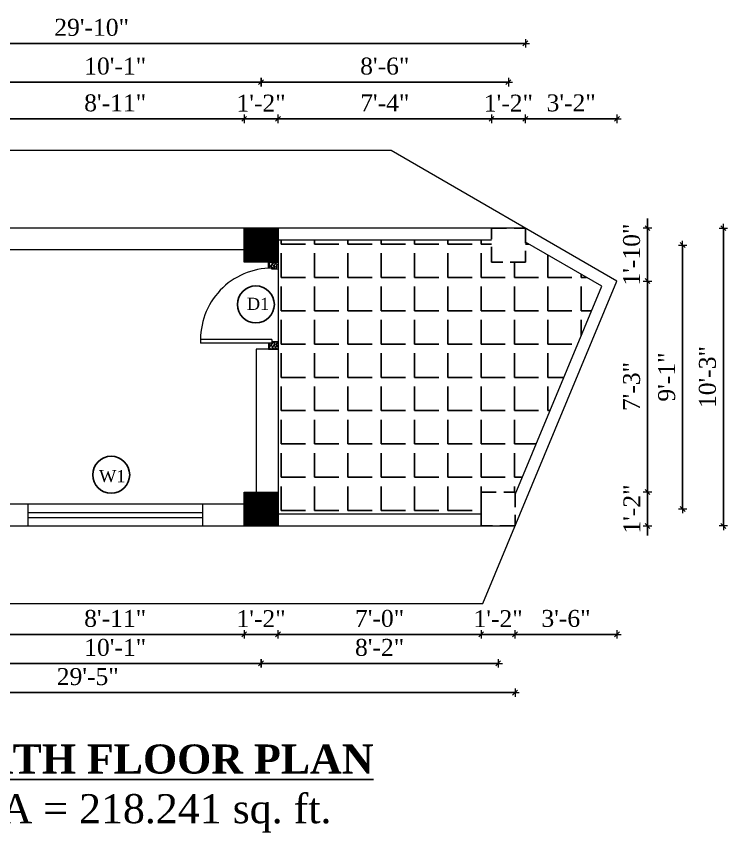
# Model space of a CAD drawing. Header units: inches. Extents: x 20273 to 41102, y -4696 to -1121.
# Drawn here: x 29235 to 29528.7, y -2504.2 to -2167.1 of the extents above; entities that cross this region are included whole.
import ezdxf

# ---------------------------------------------------------------- set-up
doc = ezdxf.new("R2010")
doc.units = ezdxf.units.IN
doc.header["$LTSCALE"] = 5
doc.header["$MEASUREMENT"] = 0
doc.linetypes.add('HIDDEN', pattern=[0.375, 0.25, -0.125])
for name, color, linetype, lineweight in [('A-WALL', 7, 'Continuous', 9), ('Dimension', 7, 'Continuous', 18), ('DOOR', 62, 'Continuous', 0)]:
    doc.layers.add(name, color=color, linetype=linetype, lineweight=lineweight)
doc.layers.add('dim line', color=7, linetype='Continuous', lineweight=15, true_color=0xfab2b2)
doc.layers.add('TEXT', color=6, linetype='Continuous')
doc.layers.add('WALL', color=7, linetype='Continuous')
doc.styles.add('ordinary', font='times.ttf')
doc.dimstyles.new('Copy of 96', dxfattribs={"dimtxt": 7, "dimasz": 4, "dimexe": 0.5, "dimexo": 0.5, "dimgap": 3, "dimtad": 1, "dimdec": 1, "dimzin": 11, "dimdsep": 46, "dimlunit": 4, "dimtxsty": 'ordinary', "dimblk": 'OBLIQUE', "dimcen": 0.09, "dimse1": 1, "dimse2": 1, "dimclrt": 6, "dimazin": 0, "dimtfac": 1, "dimtdec": 1, "dimtix": 1, "dimtmove": 2, "dimatfit": 3, "dimldrblk": 'leader', "dimfxl": 0.5, "dimfxlon": 1, "dimtolj": 1, "dimtzin": 0, "dimarcsym": 0})
pattern_1 = [(45, (2967.62238, 1410.07436), (-0.08838834765, 0.08838834765), [])]

# ---------------------------------------------------------------- blocks, each defined once
blk = doc.blocks.new('A$C27B36B59')
at = {"layer": 'DOOR'}
for p, q in [((0, 4), (0, 0)), ((2.5, 4), (0, 4)), ((2.5, 2.5), (2.5, 4)), ((0, 0), (3, 0)), ((3, 2.5), (2.5, 2.5)), ((3, 0), (3, 2.5))]:
    blk.add_line(p, q, dxfattribs=at)
for centre, radius, start, end in [((-1.4, -0.54), 4.75, 22.1411, 72.838), ((1.34, 2.09), 1.64, 45.138, 144.8948), ((2.21, 0.3), 2.49, 83.3149, 152.658), ((0.13, 0.37), 2.05, 349.4875, 93.6805), ((1.96, -0.47), 2.01, 58.7447, 166.495), ((-0.06, 0.32), 1.13, 343.542, 86.947), ((2.08, -0.4), 1.17, 38.2816, 160.1519)]:
    blk.add_arc(centre, radius, start, end, dxfattribs=at)
blk = doc.blocks.new('D2')
at = {"layer": 'DOOR'}
for p, q in [((74473.95, 24047.59), (74473.95, 24018.09)), ((74473.95, 24047.59), (74475.45, 24047.59)), ((74475.45, 24047.59), (74475.45, 24018.13))]:
    blk.add_line(p, q, dxfattribs=at)
blk.add_arc((74473.95, 24047.59), 29.5, 180, 272.9146, dxfattribs=at)
at = {"layer": 'DOOR', "xscale": -1, "rotation": 180}
blk.add_blockref('A$C27B36B59', (74441.95, 24050.09), dxfattribs=at)
at = {"layer": 'DOOR', "rotation": 180}
blk.add_blockref('A$C27B36B59', (74477.95, 24050.09), dxfattribs=at)
blk = doc.blocks.new('oblique')
at = {"color": 0, "lineweight": -2}
blk.add_line((0.25, 0.25), (-0.25, -0.25), dxfattribs=at)
at = {"layer": 'dim line', "lineweight": 9}
for p, q in [((-0.4375, 0), (0.4375, 0)), ((0, 0.4375), (0, -0.4375))]:
    blk.add_line(p, q, dxfattribs=at)
blk = doc.blocks.new('*D537')
at = {"layer": 'A-WALL', "color": 0, "lineweight": -2, "ltscale": 5, "transparency": 16777216}
blk.add_line((29222.51, -2422.31), (29329.01, -2422.31), dxfattribs=at)
at = {"layer": 'Defpoints', "color": 0, "ltscale": 5, "transparency": 16777216}
for p in [(29222.51, -2377.53), (29329.01, -2377.53), (29329.01, -2422.31)]:
    blk.add_point(p, dxfattribs=at)
at = {"layer": 'A-WALL', "color": 0, "lineweight": -2, "ltscale": 5, "transparency": 16777216, "xscale": 4, "yscale": 4, "zscale": 4, "rotation": 180}
blk.add_blockref('oblique', (29222.51, -2422.31), dxfattribs=at)
at = {"layer": 'A-WALL', "color": 0, "lineweight": -2, "ltscale": 5, "transparency": 16777216, "xscale": 4, "yscale": 4, "zscale": 4}
blk.add_blockref('oblique', (29329.01, -2422.31), dxfattribs=at)
at = {"layer": 'A-WALL', "color": 6, "ltscale": 5, "transparency": 16777216, "insert": (29275.76, -2415.75), "char_height": 7, "attachment_point": 5, "style": 'ordinary'}
blk.add_mtext('\\A1;8\'-11"', dxfattribs=at)
blk = doc.blocks.new('_OBLIQUE')
at = {"color": 0, "linetype": 'ByBlock'}
blk.add_line((-0.5, -0.5), (0.5, 0.5), dxfattribs=at)
blk = doc.blocks.new('leader')
at = {"layer": 'Dimension'}
for p, q in [((0, -4.328), (0, 4.328)), ((-4.424, 0), (4.424, 0))]:
    blk.add_line(p, q, dxfattribs=at)
blk = doc.blocks.new('*D538')
at = {"layer": 'A-WALL', "color": 0, "lineweight": -2, "ltscale": 5, "transparency": 16777216}
for p, q in [((29329.01, -2422.31), (29325.01, -2422.31)), ((29329.01, -2422.31), (29343.01, -2422.31)), ((29343.01, -2422.31), (29347.01, -2422.31))]:
    blk.add_line(p, q, dxfattribs=at)
at = {"layer": 'Defpoints', "color": 0, "ltscale": 5, "transparency": 16777216}
for p in [(29329.01, -2377.53), (29343.01, -2377.53), (29343.01, -2422.31)]:
    blk.add_point(p, dxfattribs=at)
at = {"layer": 'A-WALL', "color": 0, "lineweight": -2, "ltscale": 5, "transparency": 16777216, "xscale": 4, "yscale": 4, "zscale": 4}
blk.add_blockref('oblique', (29329.01, -2422.31), dxfattribs=at)
at = {"layer": 'A-WALL', "color": 0, "lineweight": -2, "ltscale": 5, "transparency": 16777216, "xscale": 4, "yscale": 4, "zscale": 4, "rotation": 180}
blk.add_blockref('oblique', (29343.01, -2422.31), dxfattribs=at)
at = {"layer": 'A-WALL', "color": 6, "ltscale": 5, "transparency": 16777216, "insert": (29336.01, -2415.81), "char_height": 7, "attachment_point": 5, "style": 'ordinary'}
blk.add_mtext('\\A1;1\'-2"', dxfattribs=at)
blk = doc.blocks.new('*D539')
at = {"layer": 'A-WALL', "color": 0, "lineweight": -2, "ltscale": 5, "transparency": 16777216}
blk.add_line((29343.01, -2422.31), (29426.88, -2422.31), dxfattribs=at)
at = {"layer": 'Defpoints', "color": 0, "ltscale": 5, "transparency": 16777216}
for p in [(29343.01, -2377.53), (29426.88, -2377.53), (29426.88, -2422.31)]:
    blk.add_point(p, dxfattribs=at)
at = {"layer": 'A-WALL', "color": 0, "lineweight": -2, "ltscale": 5, "transparency": 16777216, "xscale": 4, "yscale": 4, "zscale": 4, "rotation": 180}
blk.add_blockref('oblique', (29343.01, -2422.31), dxfattribs=at)
at = {"layer": 'A-WALL', "color": 0, "lineweight": -2, "ltscale": 5, "transparency": 16777216, "xscale": 4, "yscale": 4, "zscale": 4}
blk.add_blockref('oblique', (29426.88, -2422.31), dxfattribs=at)
at = {"layer": 'A-WALL', "color": 6, "ltscale": 5, "transparency": 16777216, "insert": (29384.94, -2415.74), "char_height": 7, "attachment_point": 5, "style": 'ordinary'}
blk.add_mtext('\\A1;7\'-0"', dxfattribs=at)
blk = doc.blocks.new('*D540')
at = {"layer": 'A-WALL', "color": 0, "lineweight": -2, "ltscale": 5, "transparency": 16777216}
for p, q in [((29426.88, -2422.31), (29422.88, -2422.31)), ((29426.88, -2422.31), (29440.88, -2422.31)), ((29440.88, -2422.31), (29444.88, -2422.31))]:
    blk.add_line(p, q, dxfattribs=at)
at = {"layer": 'Defpoints', "color": 0, "ltscale": 5, "transparency": 16777216}
for p in [(29426.88, -2377.53), (29440.88, -2377.53), (29440.88, -2422.31)]:
    blk.add_point(p, dxfattribs=at)
at = {"layer": 'A-WALL', "color": 0, "lineweight": -2, "ltscale": 5, "transparency": 16777216, "xscale": 4, "yscale": 4, "zscale": 4}
blk.add_blockref('oblique', (29426.88, -2422.31), dxfattribs=at)
at = {"layer": 'A-WALL', "color": 0, "lineweight": -2, "ltscale": 5, "transparency": 16777216, "xscale": 4, "yscale": 4, "zscale": 4, "rotation": 180}
blk.add_blockref('oblique', (29440.88, -2422.31), dxfattribs=at)
at = {"layer": 'A-WALL', "color": 6, "ltscale": 5, "transparency": 16777216, "insert": (29433.88, -2415.81), "char_height": 7, "attachment_point": 5, "style": 'ordinary'}
blk.add_mtext('\\A1;1\'-2"', dxfattribs=at)
blk = doc.blocks.new('*D542')
at = {"layer": 'A-WALL', "color": 0, "lineweight": -2, "ltscale": 5, "transparency": 16777216}
blk.add_line((29215.51, -2434.28), (29336.01, -2434.28), dxfattribs=at)
at = {"layer": 'Defpoints', "color": 0, "ltscale": 5, "transparency": 16777216}
for p in [(29215.51, -2370.53), (29336.01, -2370.53), (29336.01, -2434.28)]:
    blk.add_point(p, dxfattribs=at)
at = {"layer": 'A-WALL', "color": 0, "lineweight": -2, "ltscale": 5, "transparency": 16777216, "xscale": 4, "yscale": 4, "zscale": 4, "rotation": 180}
blk.add_blockref('oblique', (29215.51, -2434.28), dxfattribs=at)
at = {"layer": 'A-WALL', "color": 0, "lineweight": -2, "ltscale": 5, "transparency": 16777216, "xscale": 4, "yscale": 4, "zscale": 4}
blk.add_blockref('oblique', (29336.01, -2434.28), dxfattribs=at)
at = {"layer": 'A-WALL', "color": 6, "ltscale": 5, "transparency": 16777216, "insert": (29275.76, -2427.72), "char_height": 7, "attachment_point": 5, "style": 'ordinary'}
blk.add_mtext('\\A1;10\'-1"', dxfattribs=at)
blk = doc.blocks.new('*D543')
at = {"layer": 'A-WALL', "color": 0, "lineweight": -2, "ltscale": 5, "transparency": 16777216}
blk.add_line((29336.01, -2434.28), (29433.88, -2434.28), dxfattribs=at)
at = {"layer": 'Defpoints', "color": 0, "ltscale": 5, "transparency": 16777216}
for p in [(29336.01, -2370.53), (29433.88, -2370.53), (29433.88, -2434.28)]:
    blk.add_point(p, dxfattribs=at)
at = {"layer": 'A-WALL', "color": 0, "lineweight": -2, "ltscale": 5, "transparency": 16777216, "xscale": 4, "yscale": 4, "zscale": 4, "rotation": 180}
blk.add_blockref('oblique', (29336.01, -2434.28), dxfattribs=at)
at = {"layer": 'A-WALL', "color": 0, "lineweight": -2, "ltscale": 5, "transparency": 16777216, "xscale": 4, "yscale": 4, "zscale": 4}
blk.add_blockref('oblique', (29433.88, -2434.28), dxfattribs=at)
at = {"layer": 'A-WALL', "color": 6, "ltscale": 5, "transparency": 16777216, "insert": (29384.94, -2427.72), "char_height": 7, "attachment_point": 5, "style": 'ordinary'}
blk.add_mtext('\\A1;8\'-2"', dxfattribs=at)
blk = doc.blocks.new('*D544')
at = {"layer": 'A-WALL', "color": 0, "lineweight": -2, "ltscale": 5, "transparency": 16777216}
blk.add_line((29088.01, -2446.33), (29440.88, -2446.33), dxfattribs=at)
at = {"layer": 'Defpoints', "color": 0, "ltscale": 5, "transparency": 16777216}
for p in [(29088.01, -2377.53), (29440.88, -2377.53), (29440.88, -2446.33)]:
    blk.add_point(p, dxfattribs=at)
at = {"layer": 'A-WALL', "color": 0, "lineweight": -2, "ltscale": 5, "transparency": 16777216, "xscale": 4, "yscale": 4, "zscale": 4, "rotation": 180}
blk.add_blockref('oblique', (29088.01, -2446.33), dxfattribs=at)
at = {"layer": 'A-WALL', "color": 0, "lineweight": -2, "ltscale": 5, "transparency": 16777216, "xscale": 4, "yscale": 4, "zscale": 4}
blk.add_blockref('oblique', (29440.88, -2446.33), dxfattribs=at)
at = {"layer": 'A-WALL', "color": 6, "ltscale": 5, "transparency": 16777216, "insert": (29264.44, -2439.76), "char_height": 7, "attachment_point": 5, "style": 'ordinary'}
blk.add_mtext('\\A1;29\'-5"', dxfattribs=at)
blk = doc.blocks.new('*D553')
at = {"layer": 'A-WALL', "color": 0, "lineweight": -2, "ltscale": 5, "transparency": 16777216}
blk.add_line((29222.51, -2209.43), (29329.01, -2209.43), dxfattribs=at)
at = {"layer": 'Defpoints', "color": 0, "ltscale": 5, "transparency": 16777216}
for p in [(29329.01, -2209.43), (29222.51, -2254.54), (29329.01, -2254.54)]:
    blk.add_point(p, dxfattribs=at)
at = {"layer": 'A-WALL', "color": 0, "lineweight": -2, "ltscale": 5, "transparency": 16777216, "xscale": 4, "yscale": 4, "zscale": 4, "rotation": 180}
blk.add_blockref('oblique', (29222.51, -2209.43), dxfattribs=at)
at = {"layer": 'A-WALL', "color": 0, "lineweight": -2, "ltscale": 5, "transparency": 16777216, "xscale": 4, "yscale": 4, "zscale": 4}
blk.add_blockref('oblique', (29329.01, -2209.43), dxfattribs=at)
at = {"layer": 'A-WALL', "color": 6, "ltscale": 5, "transparency": 16777216, "insert": (29275.76, -2202.87), "char_height": 7, "attachment_point": 5, "style": 'ordinary'}
blk.add_mtext('\\A1;8\'-11"', dxfattribs=at)
blk = doc.blocks.new('*D554')
at = {"layer": 'A-WALL', "color": 0, "lineweight": -2, "ltscale": 5, "transparency": 16777216}
for p, q in [((29329.01, -2209.43), (29325.01, -2209.43)), ((29329.01, -2209.43), (29343.01, -2209.43)), ((29343.01, -2209.43), (29347.01, -2209.43))]:
    blk.add_line(p, q, dxfattribs=at)
at = {"layer": 'Defpoints', "color": 0, "ltscale": 5, "transparency": 16777216}
for p in [(29343.01, -2209.43), (29329.01, -2254.54), (29343.01, -2254.54)]:
    blk.add_point(p, dxfattribs=at)
at = {"layer": 'A-WALL', "color": 0, "lineweight": -2, "ltscale": 5, "transparency": 16777216, "xscale": 4, "yscale": 4, "zscale": 4}
blk.add_blockref('oblique', (29329.01, -2209.43), dxfattribs=at)
at = {"layer": 'A-WALL', "color": 0, "lineweight": -2, "ltscale": 5, "transparency": 16777216, "xscale": 4, "yscale": 4, "zscale": 4, "rotation": 180}
blk.add_blockref('oblique', (29343.01, -2209.43), dxfattribs=at)
at = {"layer": 'A-WALL', "color": 6, "ltscale": 5, "transparency": 16777216, "insert": (29336.01, -2202.93), "char_height": 7, "attachment_point": 5, "style": 'ordinary'}
blk.add_mtext('\\A1;1\'-2"', dxfattribs=at)
blk = doc.blocks.new('*D555')
at = {"layer": 'A-WALL', "color": 0, "lineweight": -2, "ltscale": 5, "transparency": 16777216}
blk.add_line((29343.01, -2209.43), (29431.13, -2209.43), dxfattribs=at)
at = {"layer": 'Defpoints', "color": 0, "ltscale": 5, "transparency": 16777216}
for p in [(29431.13, -2209.43), (29343.01, -2254.54), (29431.13, -2254.54)]:
    blk.add_point(p, dxfattribs=at)
at = {"layer": 'A-WALL', "color": 0, "lineweight": -2, "ltscale": 5, "transparency": 16777216, "xscale": 4, "yscale": 4, "zscale": 4, "rotation": 180}
blk.add_blockref('oblique', (29343.01, -2209.43), dxfattribs=at)
at = {"layer": 'A-WALL', "color": 0, "lineweight": -2, "ltscale": 5, "transparency": 16777216, "xscale": 4, "yscale": 4, "zscale": 4}
blk.add_blockref('oblique', (29431.13, -2209.43), dxfattribs=at)
at = {"layer": 'A-WALL', "color": 6, "ltscale": 5, "transparency": 16777216, "insert": (29387.07, -2202.86), "char_height": 7, "attachment_point": 5, "style": 'ordinary'}
blk.add_mtext('\\A1;7\'-4"', dxfattribs=at)
blk = doc.blocks.new('*D556')
at = {"layer": 'A-WALL', "color": 0, "lineweight": -2, "ltscale": 5, "transparency": 16777216}
for p, q in [((29431.13, -2209.43), (29427.13, -2209.43)), ((29431.13, -2209.43), (29445.13, -2209.43)), ((29445.13, -2209.43), (29449.13, -2209.43))]:
    blk.add_line(p, q, dxfattribs=at)
at = {"layer": 'Defpoints', "color": 0, "ltscale": 5, "transparency": 16777216}
for p in [(29445.13, -2209.43), (29431.13, -2254.54), (29445.13, -2254.54)]:
    blk.add_point(p, dxfattribs=at)
at = {"layer": 'A-WALL', "color": 0, "lineweight": -2, "ltscale": 5, "transparency": 16777216, "xscale": 4, "yscale": 4, "zscale": 4}
blk.add_blockref('oblique', (29431.13, -2209.43), dxfattribs=at)
at = {"layer": 'A-WALL', "color": 0, "lineweight": -2, "ltscale": 5, "transparency": 16777216, "xscale": 4, "yscale": 4, "zscale": 4, "rotation": 180}
blk.add_blockref('oblique', (29445.13, -2209.43), dxfattribs=at)
at = {"layer": 'A-WALL', "color": 6, "ltscale": 5, "transparency": 16777216, "insert": (29438.13, -2202.93), "char_height": 7, "attachment_point": 5, "style": 'ordinary'}
blk.add_mtext('\\A1;1\'-2"', dxfattribs=at)
blk = doc.blocks.new('*D557')
at = {"layer": 'A-WALL', "color": 0, "lineweight": -2, "ltscale": 5, "transparency": 16777216}
blk.add_line((29445.13, -2209.43), (29482.95, -2209.43), dxfattribs=at)
at = {"layer": 'Defpoints', "color": 0, "ltscale": 5, "transparency": 16777216}
for p in [(29482.95, -2209.43), (29445.13, -2254.54), (29482.95, -2276.39)]:
    blk.add_point(p, dxfattribs=at)
at = {"layer": 'A-WALL', "color": 0, "lineweight": -2, "ltscale": 5, "transparency": 16777216, "xscale": 4, "yscale": 4, "zscale": 4, "rotation": 180}
blk.add_blockref('oblique', (29445.13, -2209.43), dxfattribs=at)
at = {"layer": 'A-WALL', "color": 0, "lineweight": -2, "ltscale": 5, "transparency": 16777216, "xscale": 4, "yscale": 4, "zscale": 4}
blk.add_blockref('oblique', (29482.95, -2209.43), dxfattribs=at)
at = {"layer": 'A-WALL', "color": 6, "ltscale": 5, "transparency": 16777216, "insert": (29464.04, -2202.87), "char_height": 7, "attachment_point": 5, "style": 'ordinary'}
blk.add_mtext('\\A1;3\'-2"', dxfattribs=at)
blk = doc.blocks.new('*D558')
at = {"layer": 'A-WALL', "color": 0, "lineweight": -2, "ltscale": 5, "transparency": 16777216}
blk.add_line((29440.88, -2422.31), (29482.95, -2422.31), dxfattribs=at)
at = {"layer": 'Defpoints', "color": 0, "ltscale": 5, "transparency": 16777216}
for p in [(29482.95, -2276.39), (29440.88, -2377.53), (29482.95, -2422.31)]:
    blk.add_point(p, dxfattribs=at)
at = {"layer": 'A-WALL', "color": 0, "lineweight": -2, "ltscale": 5, "transparency": 16777216, "xscale": 4, "yscale": 4, "zscale": 4, "rotation": 180}
blk.add_blockref('oblique', (29440.88, -2422.31), dxfattribs=at)
at = {"layer": 'A-WALL', "color": 0, "lineweight": -2, "ltscale": 5, "transparency": 16777216, "xscale": 4, "yscale": 4, "zscale": 4}
blk.add_blockref('oblique', (29482.95, -2422.31), dxfattribs=at)
at = {"layer": 'A-WALL', "color": 6, "ltscale": 5, "transparency": 16777216, "insert": (29461.91, -2415.75), "char_height": 7, "attachment_point": 5, "style": 'ordinary'}
blk.add_mtext('\\A1;3\'-6"', dxfattribs=at)
blk = doc.blocks.new('*D560')
at = {"layer": 'A-WALL', "color": 0, "lineweight": -2, "ltscale": 5, "transparency": 16777216}
blk.add_line((29215.51, -2194.25), (29336.01, -2194.25), dxfattribs=at)
at = {"layer": 'Defpoints', "color": 0, "ltscale": 5, "transparency": 16777216}
for p in [(29336.01, -2194.25), (29215.51, -2261.54), (29336.01, -2261.54)]:
    blk.add_point(p, dxfattribs=at)
at = {"layer": 'A-WALL', "color": 0, "lineweight": -2, "ltscale": 5, "transparency": 16777216, "xscale": 4, "yscale": 4, "zscale": 4, "rotation": 180}
blk.add_blockref('oblique', (29215.51, -2194.25), dxfattribs=at)
at = {"layer": 'A-WALL', "color": 0, "lineweight": -2, "ltscale": 5, "transparency": 16777216, "xscale": 4, "yscale": 4, "zscale": 4}
blk.add_blockref('oblique', (29336.01, -2194.25), dxfattribs=at)
at = {"layer": 'A-WALL', "color": 6, "ltscale": 5, "transparency": 16777216, "insert": (29275.76, -2187.69), "char_height": 7, "attachment_point": 5, "style": 'ordinary'}
blk.add_mtext('\\A1;10\'-1"', dxfattribs=at)
blk = doc.blocks.new('*D561')
at = {"layer": 'A-WALL', "color": 0, "lineweight": -2, "ltscale": 5, "transparency": 16777216}
blk.add_line((29336.01, -2194.25), (29438.13, -2194.25), dxfattribs=at)
at = {"layer": 'Defpoints', "color": 0, "ltscale": 5, "transparency": 16777216}
for p in [(29438.13, -2194.25), (29336.01, -2261.54), (29438.13, -2261.54)]:
    blk.add_point(p, dxfattribs=at)
at = {"layer": 'A-WALL', "color": 0, "lineweight": -2, "ltscale": 5, "transparency": 16777216, "xscale": 4, "yscale": 4, "zscale": 4, "rotation": 180}
blk.add_blockref('oblique', (29336.01, -2194.25), dxfattribs=at)
at = {"layer": 'A-WALL', "color": 0, "lineweight": -2, "ltscale": 5, "transparency": 16777216, "xscale": 4, "yscale": 4, "zscale": 4}
blk.add_blockref('oblique', (29438.13, -2194.25), dxfattribs=at)
at = {"layer": 'A-WALL', "color": 6, "ltscale": 5, "transparency": 16777216, "insert": (29387.07, -2187.69), "char_height": 7, "attachment_point": 5, "style": 'ordinary'}
blk.add_mtext('\\A1;8\'-6"', dxfattribs=at)
blk = doc.blocks.new('*D562')
at = {"layer": 'A-WALL', "color": 0, "lineweight": -2, "ltscale": 5, "transparency": 16777216}
blk.add_line((29086.97, -2178.25), (29445.13, -2178.25), dxfattribs=at)
at = {"layer": 'Defpoints', "color": 0, "ltscale": 5, "transparency": 16777216}
for p in [(29445.13, -2178.25), (29086.97, -2254.54), (29445.13, -2254.54)]:
    blk.add_point(p, dxfattribs=at)
at = {"layer": 'A-WALL', "color": 0, "lineweight": -2, "ltscale": 5, "transparency": 16777216, "xscale": 4, "yscale": 4, "zscale": 4, "rotation": 180}
blk.add_blockref('oblique', (29086.97, -2178.25), dxfattribs=at)
at = {"layer": 'A-WALL', "color": 0, "lineweight": -2, "ltscale": 5, "transparency": 16777216, "xscale": 4, "yscale": 4, "zscale": 4}
blk.add_blockref('oblique', (29445.13, -2178.25), dxfattribs=at)
at = {"layer": 'A-WALL', "color": 6, "ltscale": 5, "transparency": 16777216, "insert": (29266.05, -2171.68), "char_height": 7, "attachment_point": 5, "style": 'ordinary'}
blk.add_mtext('\\A1;29\'-10"', dxfattribs=at)
blk = doc.blocks.new('*D563')
at = {"layer": 'A-WALL', "color": 0, "lineweight": -2, "ltscale": 5, "transparency": 16777216}
for p, q in [((29495.58, -2363.53), (29495.58, -2359.53)), ((29495.58, -2377.53), (29495.58, -2363.53)), ((29495.58, -2377.53), (29495.58, -2381.53))]:
    blk.add_line(p, q, dxfattribs=at)
at = {"layer": 'Defpoints', "color": 0, "ltscale": 5, "transparency": 16777216}
for p in [(29440.88, -2363.53), (29495.58, -2363.53), (29440.88, -2377.53)]:
    blk.add_point(p, dxfattribs=at)
at = {"layer": 'A-WALL', "color": 0, "lineweight": -2, "ltscale": 5, "transparency": 16777216, "xscale": 4, "yscale": 4, "zscale": 4}
for p, rotation in [((29495.58, -2363.53), 270), ((29495.58, -2377.53), 90)]:
    blk.add_blockref('oblique', p, dxfattribs=dict(at, rotation=rotation))
at = {"layer": 'A-WALL', "color": 6, "ltscale": 5, "transparency": 16777216, "insert": (29489.08, -2370.53), "char_height": 7, "attachment_point": 5, "rotation": 90, "style": 'ordinary'}
blk.add_mtext('\\A1;1\'-2"', dxfattribs=at)
blk = doc.blocks.new('*D564')
at = {"layer": 'A-WALL', "color": 0, "lineweight": -2, "ltscale": 5, "transparency": 16777216}
blk.add_line((29495.58, -2363.53), (29495.58, -2276.39), dxfattribs=at)
at = {"layer": 'Defpoints', "color": 0, "ltscale": 5, "transparency": 16777216}
for p in [(29482.95, -2276.39), (29495.58, -2276.39), (29440.88, -2363.53)]:
    blk.add_point(p, dxfattribs=at)
at = {"layer": 'A-WALL', "color": 0, "lineweight": -2, "ltscale": 5, "transparency": 16777216, "xscale": 4, "yscale": 4, "zscale": 4}
for p, rotation in [((29495.58, -2276.39), 90), ((29495.58, -2363.53), 270)]:
    blk.add_blockref('oblique', p, dxfattribs=dict(at, rotation=rotation))
at = {"layer": 'A-WALL', "color": 6, "ltscale": 5, "transparency": 16777216, "insert": (29489.01, -2319.96), "char_height": 7, "attachment_point": 5, "rotation": 90, "style": 'ordinary'}
blk.add_mtext('\\A1;7\'-3"', dxfattribs=at)
blk = doc.blocks.new('*D565')
at = {"layer": 'A-WALL', "color": 0, "lineweight": -2, "ltscale": 5, "transparency": 16777216}
for p, q in [((29495.58, -2254.54), (29495.58, -2250.54)), ((29495.58, -2276.39), (29495.58, -2254.54)), ((29495.58, -2276.39), (29495.58, -2280.39))]:
    blk.add_line(p, q, dxfattribs=at)
at = {"layer": 'Defpoints', "color": 0, "ltscale": 5, "transparency": 16777216}
for p in [(29445.13, -2254.54), (29495.58, -2254.54), (29482.95, -2276.39)]:
    blk.add_point(p, dxfattribs=at)
at = {"layer": 'A-WALL', "color": 0, "lineweight": -2, "ltscale": 5, "transparency": 16777216, "xscale": 4, "yscale": 4, "zscale": 4}
for p, rotation in [((29495.58, -2254.54), 270), ((29495.58, -2276.39), 90)]:
    blk.add_blockref('oblique', p, dxfattribs=dict(at, rotation=rotation))
at = {"layer": 'A-WALL', "color": 6, "ltscale": 5, "transparency": 16777216, "insert": (29489.02, -2265.46), "char_height": 7, "attachment_point": 5, "rotation": 90, "style": 'ordinary'}
blk.add_mtext('\\A1;1\'-10"', dxfattribs=at)
blk = doc.blocks.new('*D566')
at = {"layer": 'A-WALL', "color": 0, "lineweight": -2, "ltscale": 5, "transparency": 16777216}
blk.add_line((29510.05, -2370.53), (29510.05, -2261.54), dxfattribs=at)
at = {"layer": 'Defpoints', "color": 0, "ltscale": 5, "transparency": 16777216}
for p in [(29438.13, -2261.54), (29510.05, -2261.54), (29433.88, -2370.53)]:
    blk.add_point(p, dxfattribs=at)
at = {"layer": 'A-WALL', "color": 0, "lineweight": -2, "ltscale": 5, "transparency": 16777216, "xscale": 4, "yscale": 4, "zscale": 4}
for p, rotation in [((29510.05, -2261.54), 90), ((29510.05, -2370.53), 270)]:
    blk.add_blockref('oblique', p, dxfattribs=dict(at, rotation=rotation))
at = {"layer": 'A-WALL', "color": 6, "ltscale": 5, "transparency": 16777216, "insert": (29503.48, -2316.03), "char_height": 7, "attachment_point": 5, "rotation": 90, "style": 'ordinary'}
blk.add_mtext('\\A1;9\'-1"', dxfattribs=at)
blk = doc.blocks.new('*D567')
at = {"layer": 'A-WALL', "color": 0, "lineweight": -2, "ltscale": 5, "transparency": 16777216}
blk.add_line((29526.9, -2377.53), (29526.9, -2254.54), dxfattribs=at)
at = {"layer": 'Defpoints', "color": 0, "ltscale": 5, "transparency": 16777216}
for p in [(29445.13, -2254.54), (29526.9, -2254.54), (29440.88, -2377.53)]:
    blk.add_point(p, dxfattribs=at)
at = {"layer": 'A-WALL', "color": 0, "lineweight": -2, "ltscale": 5, "transparency": 16777216, "xscale": 4, "yscale": 4, "zscale": 4}
for p, rotation in [((29526.9, -2254.54), 90), ((29526.9, -2377.53), 270)]:
    blk.add_blockref('oblique', p, dxfattribs=dict(at, rotation=rotation))
at = {"layer": 'A-WALL', "color": 6, "ltscale": 5, "transparency": 16777216, "insert": (29520.34, -2316.03), "char_height": 7, "attachment_point": 5, "rotation": 90, "style": 'ordinary'}
blk.add_mtext('\\A1;10\'-3"', dxfattribs=at)

msp = doc.modelspace()

# ---------------------------------------------------------------- hatches: boundary and pattern name
at = {"layer": 'A-WALL', "ltscale": 5}
h = msp.add_hatch(dxfattribs=at)
h.set_pattern_fill('ANSI31', color=256)
h.set_pattern_definition(pattern_1)
h.paths.add_polyline_path([(29343.01, -2268.54), (29343.01, -2254.54), (29329.01, -2254.54), (29329.01, -2268.54)])
h = msp.add_hatch(dxfattribs=at)
h.set_pattern_fill('ANSI31', color=256)
h.set_pattern_definition(pattern_1)
h.paths.add_polyline_path([(29329.01, -2377.53), (29343.01, -2377.53), (29343.01, -2363.53), (29329.01, -2363.53)])
at = {"layer": 'WALL', "linetype": 'ByBlock', "ltscale": 5, "true_color": 0xf8991e}
h = msp.add_hatch(dxfattribs=at)
h.set_pattern_fill('ANGLE', color=30, scale=50)
h.set_pattern_definition([(0, (1046.839, 1410.074), (0, 13.75), [10, -3.75]), (90, (1046.839, 1410.074), (-13.75, 8e-16), [10, -3.75])])
h.paths.add_polyline_path([(29476.65, -2278.52), (29445.13, -2260.31), (29445.13, -2268.54), (29431.13, -2268.54), (29431.13, -2259.54), (29343.01, -2259.54), (29343.01, -2304.54), (29343.01, -2372.53), (29426.88, -2372.53), (29426.88, -2363.53), (29440.88, -2363.53), (29440.88, -2364.51)])

# ---------------------------------------------------------------- linework, layer by layer
at = {"layer": 'A-WALL', "ltscale": 5}
for p, q in [((29389.76, -2222.54), (29086.7, -2222.54)), ((29482.95, -2276.39), (29389.76, -2222.54)), ((29445.13, -2254.54), (29086.97, -2254.54)), ((29431.13, -2259.54), (29343.01, -2259.54)), ((29476.65, -2278.52), (29445.13, -2260.31)), ((29329.01, -2263.54), (29222.51, -2263.54)), ((29343.01, -2268.54), (29343.01, -2304.54)), ((29427.57, -2409.53), (29482.95, -2276.39)), ((29440.88, -2364.51), (29476.65, -2278.52)), ((29334.01, -2304.54), (29334.01, -2363.53)), ((29343.01, -2304.54), (29334.01, -2304.54)), ((29343.01, -2304.54), (29343.01, -2363.53)), ((29329.01, -2368.53), (29222.51, -2368.53)), ((29239.76, -2368.53), (29239.76, -2377.53)), ((29311.76, -2368.53), (29311.76, -2377.53)), ((29239.76, -2372.03), (29311.76, -2372.03)), ((29343.01, -2372.53), (29426.88, -2372.53)), ((29239.76, -2374.03), (29311.76, -2374.03)), ((29088.01, -2377.53), (29440.88, -2377.53)), ((29088.28, -2409.53), (29427.57, -2409.53))]:
    msp.add_line(p, q, dxfattribs=at)
for points in [[(29329.01, -2254.54), (29343.01, -2254.54), (29343.01, -2268.54), (29329.01, -2268.54)], [(29329.01, -2363.53), (29343.01, -2363.53), (29343.01, -2377.53), (29329.01, -2377.53)]]:
    msp.add_lwpolyline(points, close=True, dxfattribs=at)
at = {"layer": 'TEXT'}
for centre in [(29333.85, -2286.06), (29274.12, -2356.39)]:
    msp.add_circle(centre, 7.64, dxfattribs=at)
at = {"layer": 'WALL', "color": 2, "linetype": 'HIDDEN', "ltscale": 5}
for points in [[(29431.13, -2254.54), (29445.13, -2254.54), (29445.13, -2268.54), (29431.13, -2268.54)], [(29426.88, -2363.53), (29440.88, -2363.53), (29440.88, -2377.53), (29426.88, -2377.53)]]:
    msp.add_lwpolyline(points, close=True, dxfattribs=at)

# ---------------------------------------------------------------- block references
at = {"layer": 'WALL', "color": 2, "linetype": 'ByBlock', "rotation": 270.0000000001951}
msp.add_blockref('D2', (5292.92, 72173.41), dxfattribs=at)

# ---------------------------------------------------------------- texts
at = {"layer": 'TEXT', "style": 'ordinary'}
msp.add_text('D1', height=5, dxfattribs=at).set_placement((29330.15, -2288.3))
msp.add_text('W1', height=5, rotation=0.0004, dxfattribs=at).set_placement((29269.09, -2359.46))
at = {"layer": 'TEXT', "char_height": 12, "width": 219.8151, "attachment_point": 8, "rotation": 359.9996, "style": 'ordinary'}
for s, insert in [('{\\fTimes New Roman|b1|i0|c0|p18;\\LFOURTH FLOOR PLAN}', (29282.22, -2479.93)), ('AREA = 218.241 sq. ft.', (29278.64, -2504.17))]:
    msp.add_mtext(s, dxfattribs=dict(at, insert=insert))

# ---------------------------------------------------------------- dimensions: what is measured, and where the dimension line sits
at = {"layer": 'A-WALL', "ltscale": 5}
for base, p1, p2, picture, middle in [((29445.13, -2178.25), (29086.97, -2254.54), (29445.13, -2254.54), '*D562', (29266.05, -2171.68)), ((29336.01125891, -2194.25027124), (29215.51125891, -2261.5369163), (29336.01125891, -2261.5369163), '*D560', (29275.76125891, -2187.68970887)), ((29438.13, -2194.25), (29336.01, -2261.54), (29438.13, -2261.54), '*D561', (29387.07, -2187.69)), ((29329.01125891, -2209.42653564), (29222.51125891, -2254.5369163), (29329.01125891, -2254.5369163), '*D553', (29275.76125891, -2202.86597327)), ((29343.01, -2209.43), (29329.01, -2254.54), (29343.01, -2254.54), '*D554', (29336.01, -2202.93)), ((29431.13, -2209.43), (29343.01, -2254.54), (29431.13, -2254.54), '*D555', (29387.07, -2202.86)), ((29445.13, -2209.43), (29431.13, -2254.54), (29445.13, -2254.54), '*D556', (29438.13, -2202.93)), ((29482.95, -2209.43), (29445.13, -2254.54), (29482.95, -2276.39), '*D557', (29464.04, -2202.87)), ((29482.95, -2422.31), (29440.88, -2377.53), (29482.95, -2276.39), '*D558', (29461.91, -2415.75)), ((29336.01125891, -2434.27927974), (29215.51125891, -2370.52718642), (29336.01125891, -2370.52718642), '*D542', (29275.76125891, -2427.71871738)), ((29433.88, -2434.28), (29336.01, -2370.53), (29433.88, -2370.53), '*D543', (29384.94, -2427.72)), ((29440.88, -2446.33), (29088.01, -2377.53), (29440.88, -2377.53), '*D544', (29264.44, -2439.76)), ((29329.01125891, -2422.30660703), (29222.51125891, -2377.52718642), (29329.01125891, -2377.52718642), '*D537', (29275.76125891, -2415.74604466)), ((29343.01, -2422.31), (29329.01, -2377.53), (29343.01, -2377.53), '*D538', (29336.01, -2415.81)), ((29426.88, -2422.31), (29343.01, -2377.53), (29426.88, -2377.53), '*D539', (29384.94, -2415.74)), ((29440.88, -2422.31), (29426.88, -2377.53), (29440.88, -2377.53), '*D540', (29433.88, -2415.81))]:
    dim = msp.add_linear_dim(base=base, p1=p1, p2=p2, dimstyle='Copy of 96', override={"dimdec": 0, "dimblk": 'oblique', "dimtdec": 0, "dimarcsym": 1}, dxfattribs=at)
    dim.commit()
    dim.dimension.update_dxf_attribs({"geometry": picture, "text_midpoint": middle})
for base, p1, p2, picture, middle in [((29495.58, -2254.54), (29482.95, -2276.39), (29445.13, -2254.54), '*D565', (29489.02, -2265.46)), ((29526.9, -2254.54), (29440.88, -2377.53), (29445.13, -2254.54), '*D567', (29520.34, -2316.03)), ((29510.05, -2261.54), (29433.88, -2370.53), (29438.13, -2261.54), '*D566', (29503.48, -2316.03)), ((29495.58, -2276.39), (29440.88, -2363.53), (29482.95, -2276.39), '*D564', (29489.01, -2319.96)), ((29495.58, -2363.53), (29440.88, -2377.53), (29440.88, -2363.53), '*D563', (29489.08, -2370.53))]:
    dim = msp.add_linear_dim(base=base, p1=p1, p2=p2, angle=90, dimstyle='Copy of 96', override={"dimdec": 0, "dimblk": 'oblique', "dimtdec": 0, "dimarcsym": 1}, dxfattribs=at)
    dim.commit()
    dim.dimension.update_dxf_attribs({"geometry": picture, "text_midpoint": middle})

doc.saveas('drawing.dxf')
